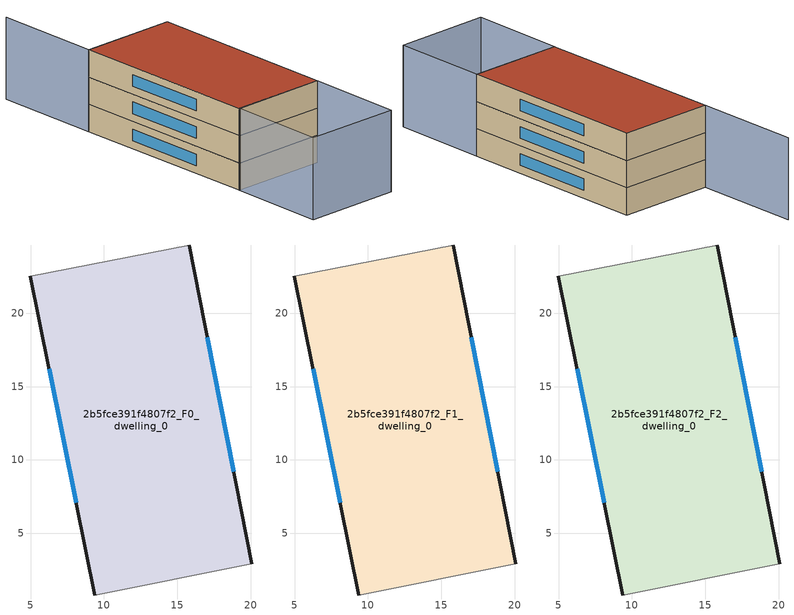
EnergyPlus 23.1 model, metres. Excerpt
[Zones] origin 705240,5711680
2b5fce391f4807f2_F0_dwelling_0
 floor ground (EU_floor_Construction): 15.81,24.65 20.07,2.91 9.39,0.79 4.99,22.51 z0
 wall outside (EU_wall_Construction): 4.99,22.51 9.39,0.79 / 20.07,2.91 15.81,24.65 z0:3
 wall adiabatic (EU_wall_Construction): 9.39,0.79 20.07,2.91 / 15.81,24.65 4.99,22.51 z0:3
 window (EU_Window_Construction): 6.26,16.23 8.12,7.07 / 18.84,9.19 17.05,18.37 z0.87:2.13
2b5fce391f4807f2_F1_dwelling_0
 floor to 2b5fce391f4807f2_F0_dwelling_0 (EU_floor_Construction): 15.81,24.65 20.07,2.91 9.39,0.79 4.99,22.51 z3
 wall outside (EU_wall_Construction): 4.99,22.51 9.39,0.79 / 20.07,2.91 15.81,24.65 z3:6
 wall adiabatic (EU_wall_Construction): 9.39,0.79 20.07,2.91 / 15.81,24.65 4.99,22.51 z3:6
 window (EU_Window_Construction): 6.26,16.23 8.12,7.07 / 18.84,9.19 17.05,18.37 z3.87:5.13
2b5fce391f4807f2_F2_dwelling_0
 floor to 2b5fce391f4807f2_F1_dwelling_0 (EU_floor_Construction): 15.81,24.65 20.07,2.91 9.39,0.79 4.99,22.51 z6
 wall outside (EU_wall_Construction): 4.99,22.51 9.39,0.79 / 20.07,2.91 15.81,24.65 z6:9
 wall adiabatic (EU_wall_Construction): 9.39,0.79 20.07,2.91 / 15.81,24.65 4.99,22.51 z6:9
 window (EU_Window_Construction): 6.26,16.23 8.12,7.07 / 18.84,9.19 17.05,18.37 z6.87:8.13
 roof outside (EU_roof_Construction): 20.07,2.91 15.81,24.65 4.99,22.51 9.39,0.79 z9
shading: 15.81,24.65 4.99,22.5 / 4.99,22.5 2.61,34.48 / 20.07,2.91 22.13,-7.86 / 22.13,-7.86 11.43,-9.9 / 11.43,-9.9 9.37,0.87 / 9.37,0.87 20.07,2.91 z0:9
[Building]
EU S2 Campaign: North Axis=0; Terrain=City; Solar Distribution=FullExterior
[Site:Location]
London: Latitude=51.5; Longitude=-0.5; Time Zone=0; Elevation=25
[SizingPeriod:WeatherFileDays]
AnnualSizingPeriod: Begin Month=1; Begin Day of Month=1; End Month=12; End Day of Month=31; Day of Week for Start Day=Monday; Use Weather File Daylight Saving Period=No; Use Weather File Rain and Snow Indicators=No
[MATERIAL]
EU_InternalMass_Material: Roughness=MediumRough; Thickness=0.1; Conductivity=1; Density=1800; Specific Heat=900; Thermal Absorptance=0.9; Solar Absorptance=0.7; Visible Absorptance=0.7
[MATERIAL:NOMASS] Roughness=MediumRough; Thermal Absorptance=0.9; Solar Absorptance=0.7; Visible Absorptance=0.7
Name | Thermal Resistance
EU_wall_NoMass | 0.724719
EU_roof_NoMass | 2.98947
EU_floor_NoMass | 2.39157
[WINDOWMATERIAL:SIMPLEGLAZINGSYSTEM]
EU_Window_SimpleGlazing: UFactor=2.63425; Solar Heat Gain Coefficient=0.76; Visible Transmittance=0.76
[CONSTRUCTION]
EU_wall_Construction: EU_wall_NoMass
EU_roof_Construction: EU_roof_NoMass
EU_floor_Construction: EU_floor_NoMass
EU_Window_Construction: EU_Window_SimpleGlazing
EU_InternalMass_Construction: EU_InternalMass_Material
[ZONE] Type=1; Multiplier=1; Ceiling Height=autocalculate; Volume=728.569; Floor Area=autocalculate; Part of Total Floor Area=Yes
2b5fce391f4807f2_F0_dwelling_0; 2b5fce391f4807f2_F1_dwelling_0; 2b5fce391f4807f2_F2_dwelling_0
[INTERNALMASS] Construction=EU_InternalMass_Construction; Surface Area=242.856
Name | Zone or ZoneList
2b5fce391f4807f2_F0_dwelling_0_EU_InternalMass | 2b5fce391f4807f2_F0_dwelling_0
2b5fce391f4807f2_F1_dwelling_0_EU_InternalMass | 2b5fce391f4807f2_F1_dwelling_0
2b5fce391f4807f2_F2_dwelling_0_EU_InternalMass | 2b5fce391f4807f2_F2_dwelling_0
[OTHEREQUIPMENT] Fuel Type=Electricity; Design Level Calculation Method=Watts/Area; Power per Zone Floor Area=1; Fraction Latent=0; Fraction Radiant=0; Fraction Lost=0; Carbon Dioxide Generation Rate=0; EndUse Subcategory=EU_Step8_InternalGains
Name | Zone or ZoneList or Space or SpaceList | Schedule
EU_Step8_InternalGain_2b5fce391f4807f2_F0_dwelling_0_f000 | 2b5fce391f4807f2_F0_dwelling_0 | EU_Step8_GainSchedule_2b5fce391f4807f2_F0_dwelling_0_f000
EU_Step8_InternalGain_2b5fce391f4807f2_F1_dwelling_0_f000 | 2b5fce391f4807f2_F1_dwelling_0 | EU_Step8_GainSchedule_2b5fce391f4807f2_F1_dwelling_0_f000
EU_Step8_InternalGain_2b5fce391f4807f2_F2_dwelling_0_f000 | 2b5fce391f4807f2_F2_dwelling_0 | EU_Step8_GainSchedule_2b5fce391f4807f2_F2_dwelling_0_f000
[ZONEVENTILATION:DESIGNFLOWRATE] Schedule=EU_AlwaysOn; Design Flow Rate Calculation Method=AirChanges/Hour; Air Changes per Hour=0.418135; Ventilation Type=Natural; Fan Pressure Rise=0; Fan Total Efficiency=1; Constant Term Coefficient=1; Temperature Term Coefficient=0; Velocity Term Coefficient=0; Velocity Squared Term Coefficient=0; Minimum Indoor Temperature=-100; Maximum Indoor Temperature=100; Delta Temperature=-100; Minimum Outdoor Temperature=-100; Maximum Outdoor Temperature=100; Maximum Wind Speed=40
Name | Zone or ZoneList or Space or SpaceList
EU_ConstantAir_2b5fce391f4807f2_F0_dwelling_0 | 2b5fce391f4807f2_F0_dwelling_0
EU_ConstantAir_2b5fce391f4807f2_F1_dwelling_0 | 2b5fce391f4807f2_F1_dwelling_0
EU_ConstantAir_2b5fce391f4807f2_F2_dwelling_0 | 2b5fce391f4807f2_F2_dwelling_0
[HVACTEMPLATE:THERMOSTAT] Constant Heating Setpoint=20; Constant Cooling Setpoint=50
EU_HeatOnly_2b5fce391f4807f2_F0_dwelling_0; EU_HeatOnly_2b5fce391f4807f2_F1_dwelling_0; EU_HeatOnly_2b5fce391f4807f2_F2_dwelling_0
[HVACTEMPLATE:ZONE:IDEALLOADSAIRSYSTEM] System Availability Schedule=EU_AlwaysOn; Maximum Heating Supply Air Temperature=50; Minimum Cooling Supply Air Temperature=13; Maximum Heating Supply Air Humidity Ratio=0.0156; Minimum Cooling Supply Air Humidity Ratio=0.0077; Heating Limit=NoLimit; Cooling Limit=NoLimit; Heating Availability Schedule=EU_AlwaysOn; Cooling Availability Schedule=EU_CoolingOff; Dehumidification Control Type=ConstantSensibleHeatRatio; Cooling Sensible Heat Ratio=0.7; Dehumidification Setpoint=60; Humidification Control Type=None; Humidification Setpoint=30; Outdoor Air Method=None; Outdoor Air Flow Rate per Person=0.00944; Outdoor Air Flow Rate per Zone Floor Area=0; Outdoor Air Flow Rate per Zone=0; Demand Controlled Ventilation Type=None; Outdoor Air Economizer Type=NoEconomizer; Heat Recovery Type=None; Sensible Heat Recovery Effectiveness=0.7; Latent Heat Recovery Effectiveness=0.65
Name | Template Thermostat
2b5fce391f4807f2_F0_dwelling_0 | EU_HeatOnly_2b5fce391f4807f2_F0_dwelling_0
2b5fce391f4807f2_F1_dwelling_0 | EU_HeatOnly_2b5fce391f4807f2_F1_dwelling_0
2b5fce391f4807f2_F2_dwelling_0 | EU_HeatOnly_2b5fce391f4807f2_F2_dwelling_0
[SIZING:ZONE] Zone Cooling Design Supply Air Temperature Input Method=SupplyAirTemperature; Zone Cooling Design Supply Air Temperature=13; Zone Heating Design Supply Air Temperature Input Method=SupplyAirTemperature; Zone Heating Design Supply Air Temperature=50; Zone Cooling Design Supply Air Humidity Ratio=0.008; Zone Heating Design Supply Air Humidity Ratio=0.008; Cooling Design Air Flow Method=DesignDay; Cooling Design Air Flow Rate=0; Cooling Minimum Air Flow per Zone Floor Area=0.000762; Cooling Minimum Air Flow=0; Cooling Minimum Air Flow Fraction=0.2; Heating Design Air Flow Method=DesignDay; Heating Design Air Flow Rate=0; Heating Maximum Air Flow per Zone Floor Area=0.002032; Heating Maximum Air Flow=0.141576; Heating Maximum Air Flow Fraction=0.3; Account for Dedicated Outdoor Air System=No; Dedicated Outdoor Air System Control Strategy=NeutralSupplyAir; Dedicated Outdoor Air Low Setpoint Temperature for Design=autosize; Dedicated Outdoor Air High Setpoint Temperature for Design=autosize; Zone Load Sizing Method=Sensible Load Only No Latent Load; Zone Latent Cooling Design Supply Air Humidity Ratio Input Method=HumidityRatioDifference; Zone Cooling Design Supply Air Humidity Ratio Difference=0.005; Zone Latent Heating Design Supply Air Humidity Ratio Input Method=HumidityRatioDifference; Zone Humidification Design Supply Air Humidity Ratio Difference=0.005
2b5fce391f4807f2_F0_dwelling_0; 2b5fce391f4807f2_F1_dwelling_0; 2b5fce391f4807f2_F2_dwelling_0
[SCHEDULE:CONSTANT]
Name | Hourly Value
EU_AlwaysOn | 1
EU_CoolingOff | 0
[SCHEDULE:FILE] Column Number=1; Rows to Skip at Top=0; Number of Hours of Data=8760; Column Separator=Comma; Interpolate to Timestep=No; Minutes per Item=60; Adjust Schedule for Daylight Savings=Yes
Name | File
EU_Step8_GainSchedule_2b5fce391f4807f2_F0_dwelling_0_f000 | ../../schedules/2b5fce391f4807f2/2b5fce391f4807f2_F0_dwelling_0_f000_gain.csv
EU_Step8_GainSchedule_2b5fce391f4807f2_F1_dwelling_0_f000 | ../../schedules/2b5fce391f4807f2/2b5fce391f4807f2_F1_dwelling_0_f000_gain.csv
EU_Step8_GainSchedule_2b5fce391f4807f2_F2_dwelling_0_f000 | ../../schedules/2b5fce391f4807f2/2b5fce391f4807f2_F2_dwelling_0_f000_gain.csv
